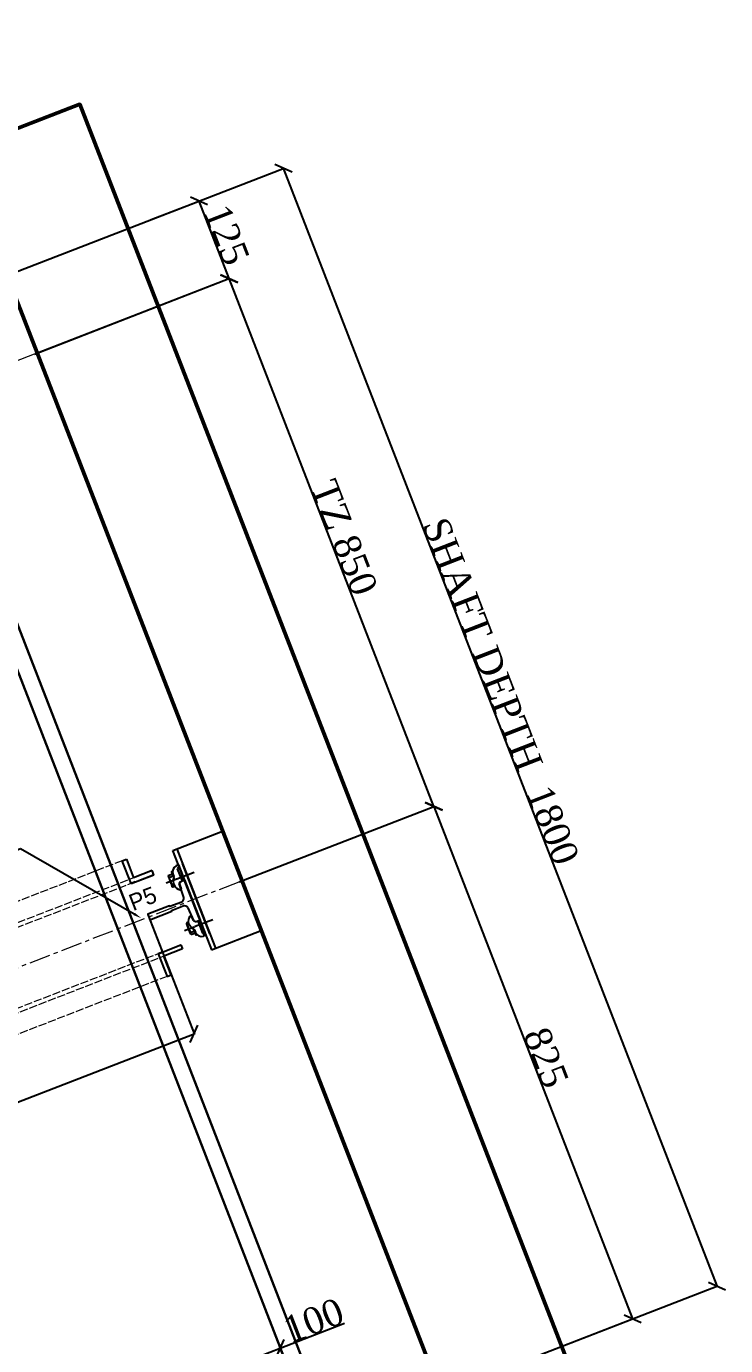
# Model space of a CAD drawing. Header units: millimetres. Extents: x 22640 to 25630, y -77764 to -74410.
# Drawn here: x 24580 to 25630, y -76390 to -74410 of the extents above; entities that cross this region are included whole.
import ezdxf
from ezdxf import colors
from ezdxf.entities.mleader import LeaderData, LeaderLine
from ezdxf.math import Vec2, Vec3

# ---------------------------------------------------------------- set-up
doc = ezdxf.new("R2010")
doc.units = ezdxf.units.MM
doc.linetypes.add('ACAD_ISO02W100', pattern=[15, 12, -3])
doc.linetypes.add('CENTER', pattern=[50.8, 31.75, -6.35, 6.35, -6.35])
for name, color, linetype, lineweight in [('CL', 2, 'CENTER', 0), ('DL', 8, 'ACAD_ISO02W100', 0), ('step&guides', 3, 'Continuous', 30), ('Wall', 1, 'Continuous', 50)]:
    doc.layers.add(name, color=color, linetype=linetype, lineweight=lineweight)
doc.layers.add('PDF_0', color=7, linetype='Continuous')
doc.layers.add('PDF_gide rail', color=7, linetype='Continuous')
doc.styles.add('nassar2', font='cent.shx', dxfattribs={"height": 60})
doc.styles.add('top', font='cent.shx', dxfattribs={"height": 40})
doc.dimstyles.new('top', dxfattribs={"dimtxt": 35, "dimasz": 20, "dimexe": 1.25, "dimexo": 0.625, "dimtad": 1, "dimtxsty": 'top', "dimblk": 'OBLIQUE', "dimcen": 2.5, "dimadec": 0, "dimazin": 0, "dimtfac": 1, "dimtmove": 0, "dimatfit": 3, "dimldrblk": 'OBLIQUE', "dimfxl": 1, "dimarcsym": 0})

# ---------------------------------------------------------------- blocks, each defined once
blk = doc.blocks.new('_Oblique')
at = {"color": 0, "linetype": 'ByBlock', "lineweight": -2}
blk.add_line((-0.5, -0.5), (0.5, 0.5), dxfattribs=at)
blk = doc.blocks.new('*D39')
at = {"color": 0, "lineweight": -2, "transparency": 16777216}
for p, q in [((24149.8, -74523.8), (24410.9, -74422.5)), ((24595.9, -74899.6), (24410.4, -74421.4)), ((24324.1, -74973.1), (24149.4, -74522.6))]:
    blk.add_line(p, q, dxfattribs=at)
at = {"layer": 'Defpoints', "color": 0, "transparency": 16777216}
for p in [(24410.9, -74422.5), (24596.1, -74900.1), (24324.3, -74973.6)]:
    blk.add_point(p, dxfattribs=at)
at = {"color": 0, "lineweight": -2, "transparency": 16777216, "xscale": 20, "yscale": 20, "zscale": 20}
for p, rotation in [((24410.9, -74422.5), 21.1994384195994), ((24149.8, -74523.8), 201.1994384195994)]:
    blk.add_blockref('_Oblique', p, dxfattribs=dict(at, rotation=rotation))
at = {"color": 0, "transparency": 16777216, "insert": (24272.9, -74453.9), "char_height": 40, "attachment_point": 5, "rotation": 21.1994, "style": 'top'}
blk.add_mtext('280', dxfattribs=at)
blk = doc.blocks.new('*D59')
at = {"color": 0, "lineweight": -2, "transparency": 16777216}
for p, q in [((24961.1, -76394.2), (25057.4, -76356.9)), ((24867.9, -76430.4), (24961.1, -76394.2)), ((24969.9, -76417), (24960.6, -76393)), ((24876.7, -76453.2), (24867.4, -76429.2))]:
    blk.add_line(p, q, dxfattribs=at)
at = {"layer": 'Defpoints', "color": 0, "transparency": 16777216}
for p in [(24961.1, -76394.2), (24970.2, -76417.6), (24876.9, -76453.7)]:
    blk.add_point(p, dxfattribs=at)
at = {"color": 0, "lineweight": -2, "transparency": 16777216, "xscale": 20, "yscale": 20, "zscale": 20}
for p, rotation in [((24961.1, -76394.2), 21.1994384195994), ((24867.9, -76430.4), 201.1994384195994)]:
    blk.add_blockref('_Oblique', p, dxfattribs=dict(at, rotation=rotation))
at = {"color": 0, "transparency": 16777216, "insert": (25011.1, -76352.7), "char_height": 40, "attachment_point": 5, "rotation": 21.1994, "style": 'top'}
blk.add_mtext('100', dxfattribs=at)
blk = doc.blocks.new('*D47')
at = {"color": 0, "lineweight": -2, "transparency": 16777216}
for p, q in [((24767, -74699.8), (24840.3, -74671.4)), ((24884.3, -74788.4), (24839.1, -74671.8)), ((24592, -74901.7), (24885.5, -74787.9))]:
    blk.add_line(p, q, dxfattribs=at)
at = {"layer": 'Defpoints', "color": 0, "transparency": 16777216}
for p in [(24839.1, -74671.8), (24766.4, -74700), (24591.5, -74902)]:
    blk.add_point(p, dxfattribs=at)
at = {"color": 0, "lineweight": -2, "transparency": 16777216, "xscale": 20, "yscale": 20, "zscale": 20}
for p, rotation in [((24839.1, -74671.8), 111.1994384197184), ((24884.3, -74788.4), 291.1994384197184)]:
    blk.add_blockref('_Oblique', p, dxfattribs=dict(at, rotation=rotation))
at = {"color": 0, "transparency": 16777216, "insert": (24881, -74722.6), "char_height": 40, "attachment_point": 5, "rotation": 291.1994, "style": 'top'}
blk.add_mtext('125', dxfattribs=at)
blk = doc.blocks.new('*D48')
at = {"color": 0, "lineweight": -2, "transparency": 16777216}
for p, q in [((24899.4, -75694.2), (25192.9, -75580.4)), ((25191.7, -75580.8), (25490, -76350)), ((25202.4, -76461.6), (25491.2, -76349.6))]:
    blk.add_line(p, q, dxfattribs=at)
at = {"layer": 'Defpoints', "color": 0, "transparency": 16777216}
for p in [(24898.8, -75694.4), (25490, -76350), (25201.8, -76461.8)]:
    blk.add_point(p, dxfattribs=at)
at = {"color": 0, "lineweight": -2, "transparency": 16777216, "xscale": 20, "yscale": 20, "zscale": 20}
for p, rotation in [((25191.7, -75580.8), 111.1994384197184), ((25490, -76350), 291.1994384197184)]:
    blk.add_blockref('_Oblique', p, dxfattribs=dict(at, rotation=rotation))
at = {"color": 0, "transparency": 16777216, "insert": (25360.1, -75958), "char_height": 40, "attachment_point": 5, "rotation": 291.1994, "style": 'top'}
blk.add_mtext('825', dxfattribs=at)
blk = doc.blocks.new('*D49')
at = {"color": 0, "lineweight": -2, "transparency": 16777216}
for p, q in [((24596.7, -74899.9), (24885.5, -74787.9)), ((25191.7, -75580.8), (24884.3, -74788.4)), ((24899.4, -75694.2), (25192.9, -75580.4))]:
    blk.add_line(p, q, dxfattribs=at)
at = {"layer": 'Defpoints', "color": 0, "transparency": 16777216}
for p in [(24884.3, -74788.4), (24596.1, -74900.1), (24898.8, -75694.4)]:
    blk.add_point(p, dxfattribs=at)
at = {"color": 0, "lineweight": -2, "transparency": 16777216, "xscale": 20, "yscale": 20, "zscale": 20}
for p, rotation in [((24884.3, -74788.4), 111.1994384197184), ((25191.7, -75580.8), 291.1994384197184)]:
    blk.add_blockref('_Oblique', p, dxfattribs=dict(at, rotation=rotation))
at = {"color": 0, "transparency": 16777216, "insert": (25057.2, -75177.1), "char_height": 40, "attachment_point": 5, "rotation": 291.1994, "style": 'top'}
blk.add_mtext('TZ 850', dxfattribs=at)
blk = doc.blocks.new('*D62')
at = {"color": 0, "lineweight": -2, "transparency": 16777216}
for p, q in [((24762.2, -75743.3), (24832.1, -75923.4)), ((23619.6, -76392.4), (24831.7, -75922.3)), ((23553.5, -76221.7), (23620.1, -76393.5))]:
    blk.add_line(p, q, dxfattribs=at)
at = {"layer": 'Defpoints', "color": 0, "transparency": 16777216}
for p in [(24762, -75742.7), (24831.7, -75922.3), (23553.2, -76221.2)]:
    blk.add_point(p, dxfattribs=at)
at = {"color": 0, "lineweight": -2, "transparency": 16777216, "xscale": 20, "yscale": 20, "zscale": 20}
for p, rotation in [((24831.7, -75922.3), 21.1994384195994), ((23619.6, -76392.4), 201.1994384195994)]:
    blk.add_blockref('_Oblique', p, dxfattribs=dict(at, rotation=rotation))
at = {"color": 0, "transparency": 16777216, "insert": (24218.2, -76138.1), "char_height": 40, "attachment_point": 5, "rotation": 21.1994, "style": 'top'}
blk.add_mtext('DBG 1300', dxfattribs=at)
blk = doc.blocks.new('*D54')
at = {"color": 0, "lineweight": -2, "transparency": 16777216}
for p, q in [((24546.8, -74785.2), (24966.8, -74622.3)), ((25616.6, -76300.9), (24965.7, -74622.7)), ((25197.7, -76463.4), (25617.7, -76300.5))]:
    blk.add_line(p, q, dxfattribs=at)
at = {"layer": 'Defpoints', "color": 0, "transparency": 16777216}
for p in [(24965.7, -74622.7), (24546.2, -74785.4), (25197.2, -76463.6)]:
    blk.add_point(p, dxfattribs=at)
at = {"color": 0, "lineweight": -2, "transparency": 16777216, "xscale": 20, "yscale": 20, "zscale": 20}
for p, rotation in [((24965.7, -74622.7), 111.1994384197184), ((25616.6, -76300.9), 291.1994384197184)]:
    blk.add_blockref('_Oblique', p, dxfattribs=dict(at, rotation=rotation))
at = {"color": 0, "transparency": 16777216, "insert": (25292.3, -75407.8), "char_height": 40, "attachment_point": 5, "rotation": 291.1994, "style": 'top'}
blk.add_mtext('SHAFT DEPTH  1800', dxfattribs=at)

msp = doc.modelspace()

# ---------------------------------------------------------------- linework, layer by layer
for p, q in [((24799.971, -75646.968), (24874.557, -75618.039)), ((24817.148, -75691.253), (24840.653, -75751.855)), ((24762.01, -75742.672), (24765.265, -75751.063)), ((24857.83, -75796.14), (24932.416, -75767.211))]:
    msp.add_line(p, q)
at = {"ltscale": 5, "transparency": 33554666}
for p, q in [((24723.903, -75662.448), (24730.036, -75660.08)), ((24737.058, -75696.518), (24723.903, -75662.448)), ((24730.036, -75660.08), (24740.823, -75688.017)), ((24737.058, -75696.518), (24771.127, -75683.363)), ((24768.76, -75677.231), (24740.823, -75688.017)), ((24771.127, -75683.363), (24768.76, -75677.231)), ((24743.19, -75694.15), (24737.058, -75696.518)), ((24777.959, -75801.971), (24811.988, -75788.712)), ((24784.085, -75799.584), (24777.959, -75801.971)), ((24777.959, -75801.971), (24791.218, -75836)), ((24814.375, -75794.838), (24786.471, -75805.71)), ((24797.343, -75833.614), (24786.471, -75805.71)), ((24811.988, -75788.712), (24814.375, -75794.838)), ((24791.218, -75836), (24797.343, -75833.614))]:
    msp.add_line(p, q, dxfattribs=at)
at = {"layer": 'CL'}
for p, q in [((24591.452, -74901.955), (23109.051, -75476.923)), ((24898.825, -75694.433), (23416.424, -76269.401))]:
    msp.add_line(p, q, dxfattribs=at)
at = {"layer": 'DL'}
for p, q in [((24723.903, -75662.448), (23517.998, -76130.457)), ((24759.633, -75680.755), (23500.989, -76169.29)), ((24771.107, -75683.311), (23503.261, -76175.122)), ((24812.009, -75788.764), (23544.242, -76280.781)), ((24805.259, -75798.389), (23574.493, -76275.988)), ((24791.218, -75836), (23589.528, -76302.365))]:
    msp.add_line(p, q, dxfattribs=at)
at = {"layer": 'PDF_0', "lineweight": 25}
for points in [[(24849.363, -75774.312), (24799.971, -75646.968)], [(24855.416, -75771.965), (24806.024, -75644.62)], [(24814.49, -75666.448), (24855.416, -75771.965)], [(24855.416, -75771.965), (24814.49, -75666.448)], [(24814.49, -75666.448), (24855.416, -75771.965)], [(24814.49, -75666.448), (24863.882, -75793.793)], [(24792.977, -75684.443), (24799.107, -75682.065)], [(24793.022, -75686.434), (24798.529, -75700.63)], [(24799.878, -75682.138), (24801.38, -75686.01)], [(24808.437, -75668.796), (24804.888, -75670.172)], [(24805.713, -75689.526), (24812.166, -75687.023)], [(24805.856, -75669.797), (24805.856, -75669.797)], [(24813.596, -75691.665), (24806.963, -75674.564)], [(24808.148, -75671.877), (24809.438, -75671.377)], [(24808.437, -75668.796), (24849.363, -75774.312)], [(24808.437, -75668.796), (24857.83, -75796.14)], [(24812.811, -75686.772), (24813.457, -75686.522)], [(24814.102, -75686.272), (24820.294, -75683.87)], [(24820.878, -75683.644), (24821.846, -75683.268)], [(24822.682, -75682.944), (24832.018, -75679.323)], [(24789.58, -75695.783), (24796.033, -75693.28)], [(24796.356, -75693.155), (24797.324, -75692.779)], [(24797.647, -75692.654), (24804.1, -75690.151)], [(24801.065, -75697.639), (24798.483, -75698.64)], [(24804.422, -75690.026), (24805.39, -75689.651)], [(24809.857, -75697.648), (24812.111, -75704.483)], [(24810.547, -75694.332), (24811.838, -75693.832), (24813.502, -75693.016)], [(24812.24, -75704.44), (24812.24, -75704.44)], [(24830.957, -75752.048), (24828.013, -75745.481)], [(24828.137, -75745.426), (24828.137, -75745.426)], [(24817.241, -75767.098), (24823.694, -75764.595)], [(24826.087, -75771.681), (24820.581, -75757.485)], [(24824.47, -75757.984), (24821.889, -75758.985)], [(24824.017, -75764.47), (24824.985, -75764.095)], [(24825.307, -75763.97), (24831.76, -75761.467)], [(24832.083, -75761.342), (24833.051, -75760.966)], [(24834.046, -75770.231), (24832.544, -75766.359)], [(24833.374, -75760.841), (24839.827, -75758.338)], [(24837.752, -75753.946), (24844.385, -75771.047)], [(24840.472, -75758.088), (24841.117, -75757.837)], [(24841.763, -75757.587), (24847.954, -75755.186)], [(24848.538, -75754.959), (24849.506, -75754.584)], [(24850.342, -75754.259), (24859.678, -75750.638)], [(24827.396, -75773.182), (24833.526, -75770.804)], [(24849.363, -75774.312), (24845.814, -75775.689)], [(24846.782, -75775.314), (24846.782, -75775.314)], [(24847.072, -75772.232), (24848.362, -75771.731)]]:
    msp.add_lwpolyline(points, dxfattribs=at)
for points in [[(24793.077, -75684.707, 0.42555746), (24794.229, -75687.67), (24800.359, -75685.292)], [(24799.147, -75678.338), (24797.856, -75678.839), (24801.36, -75687.873, 0.19879356), (24801.442, -75686.171)], [(24801.351, -75687.873, 0.4769017), (24810.605, -75705.919, 0.14500939), (24811.486, -75705.846)], [(24802.639, -75700.74), (24799.735, -75701.867, -0.42555746), (24798.583, -75698.904)], [(24831.267, -75765.002, -0.4769017), (24825.932, -75745.437, -0.14500939), (24826.632, -75744.896)], [(24823.542, -75754.632), (24820.638, -75755.758, 0.42555746), (24821.785, -75758.723)], [(24836.068, -75773.53), (24834.777, -75774.031), (24831.273, -75764.996, -0.19879356), (24832.482, -75766.198)], [(24827.291, -75772.919, -0.42555746), (24826.144, -75769.955), (24832.275, -75767.578)]]:
    msp.add_lwpolyline(points, format="xyb", dxfattribs=at)
for centre, radius, start, end in [((24817.874, -75684.994), 23.705, 186.949824, 215.449053), ((24809.186, -75678.998), 9.817, 115.96374, 199.647143), ((24809.018, -75673.866), 2.171, 113.634069, 198.764808), ((24811.917, -75696.427), 2.503, 123.189791, 181.90206), ((24811.044, -75704.818), 1.119, 293.298821, 17.456228), ((24812.54, -75692.27), 1.217, 322.234976, 29.828378), ((24826.999, -75745.953), 1.119, 24.942649, 109.100056), ((24845.41, -75755.987), 23.705, 186.949824, 215.449053), ((24836.564, -75754.211), 1.217, 12.570498, 80.163901), ((24843.037, -75766.273), 9.817, 202.751734, 286.435137), ((24846.373, -75770.177), 2.171, 203.634069, 288.764808)]:
    msp.add_arc(centre, radius, start, end, dxfattribs=at)
at = {"layer": 'PDF_gide rail', "lineweight": 25}
for points in [[(24816.377, -75717.415), (24809.415, -75696.51)], [(24811.824, -75693.826), (24817.148, -75691.253), (24840.653, -75751.855), (24840.653, -75751.855)], [(24834.987, -75753.544), (24840.653, -75751.855), (24817.148, -75691.253), (24817.148, -75691.253)], [(24813.293, -75724.39), (24795.437, -75731.315), (24794.895, -75729.917), (24762.01, -75742.672), (24765.265, -75751.063), (24798.149, -75738.308), (24797.607, -75736.909), (24815.463, -75729.984)], [(24822.443, -75733.055), (24830.957, -75752.048)]]:
    msp.add_lwpolyline(points, dxfattribs=at)
for centre, radius, start, end in [((24813.902, -75697.313), 4.059, 120.790118, 184.7379), ((24808.747, -75718.211), 7.671, 306.34195, 5.956338), ((24816.272, -75737.612), 7.671, 36.442539, 96.056927), ((24834.17, -75749.568), 4.059, 217.660976, 281.608759), ((24834.17, -75749.568), 4.059, 217.660976, 281.608759)]:
    msp.add_arc(centre, radius, start, end, dxfattribs=at)
at = {"layer": 'step&guides'}
for p, q in [((24478.158, -75079.97), (25002.5, -76431.845)), ((24463.89, -75112.319), (24970.152, -76417.577))]:
    msp.add_line(p, q, dxfattribs=at)
at = {"layer": 'Wall'}
for points in [[(25120.308, -76707.927), (25455.946, -76577.745), (24660.392, -74526.625), (22805.061, -75246.24), (23600.615, -77297.36), (23936.253, -77167.178)], [(23863.929, -76980.713), (23710.095, -77040.38), (23059.188, -75362.19), (24550.911, -74783.606), (25201.819, -76461.795), (25047.985, -76521.461)]]:
    msp.add_lwpolyline(points, dxfattribs=at)

# ---------------------------------------------------------------- texts
at = {"linetype": 'ACAD_ISO02W100', "ltscale": 4, "transparency": 33554666, "insert": (24769.131, -75700.125), "char_height": 25, "attachment_point": 3, "rotation": 21.199438}
msp.add_mtext_dynamic_manual_height_columns('P5', width=377.71746, gutter_width=125, heights=[0], dxfattribs=at)

# ---------------------------------------------------------------- dimensions: what is measured, and where the dimension line sits
for base, p1, p2, angle, picture, middle in [((24410.87, -74422.546), (24324.297, -74973.645), (24596.113, -74900.147), 201.199438, '*D39', (24280.344, -74473.173)), ((24839.128, -74671.817), (24591.452, -74901.955), (24766.447, -74700.007), 111.199438, '*D47', (24861.729, -74730.087)), ((25490.036, -76350.006), (24898.825, -75694.433), (25201.819, -76461.795), 111.199438, '*D48', (25340.87, -75965.421)), ((24961.088, -76394.209), (24876.919, -76453.739), (24970.152, -76417.577), 21.199438, '*D59', (25018.543, -76371.924))]:
    dim = msp.add_linear_dim(base=base, p1=p1, p2=p2, angle=angle, dimstyle='top')
    dim.commit()
    dim.dimension.update_dxf_attribs({"geometry": picture, "text_midpoint": middle, "dimtype": 160})
for base, p1, p2, angle, text, picture, middle in [((24965.666, -74622.738), (25197.158, -76463.603), (24546.25, -74785.414), 111.199438, 'SHAFT DEPTH  <>', '*D54', (25273.039, -75415.216)), ((24884.33, -74788.358), (24898.825, -75694.433), (24596.113, -74900.147), 111.199438, 'TZ <>', '*D49', (25038.017, -75184.597)), ((24831.665, -75922.259), (23553.239, -76221.163), (24762.01, -75742.672), 21.199438, 'DBG <>', '*D62', (24225.653, -76157.309))]:
    dim = msp.add_linear_dim(base=base, p1=p1, p2=p2, angle=angle, text=text, dimstyle='top')
    dim.commit()
    dim.dimension.update_dxf_attribs({"geometry": picture, "text_midpoint": middle, "dimtype": 160})

# ---------------------------------------------------------------- leaders
ml = msp.add_multileader_mtext('Standard')
ml.set_content('', color=256, style='nassar2')
ml.set_leader_properties()
ml.build(insert=Vec2(0, 0))
ml.multileader.update_dxf_attribs({"text_left_attachment_type": 6, "text_right_attachment_type": 6, "arrow_head_size": 12})
ctx = ml.context
ctx.base_point, ctx.char_height, ctx.arrow_head_size, ctx.landing_gap_size, ctx.plane_origin, ctx.plane_x_axis, ctx.plane_y_axis = Vec3(24376.243, -75720.361), 60, 12, 0.09, Vec3(24721.548, -75556.623), Vec3(0.93232735, 0.36161543), Vec3(-0.36161543, 0.93232735)
ctx.left_attachment, ctx.right_attachment, ctx.text_align_type = 6, 6, 2
notes = []
notes.append((ctx, [(0, (1, 1, 0), (24571.147, -75644.765), (-0.93232735, -0.36161543), 208.871, [(0, [(24752.33, -75748.49)], 0, [])])]))
ctx.mtext.insert, ctx.mtext.text_direction, ctx.mtext.rotation, ctx.mtext.alignment, ctx.mtext.flow_direction = Vec3(24354.63, -75664.389), Vec3(0.93232735, 0.36161543), 0.37, 3, 5
for ctx, leaders in notes:
    for number, flags, end, landing, length, lines in leaders:
        leader = LeaderData()
        leader.index, (leader.has_last_leader_line, leader.has_dogleg_vector, leader.attachment_direction) = number, flags
        leader.last_leader_point, leader.dogleg_vector, leader.dogleg_length = Vec3(end), Vec3(landing), length
        for number, points, colour, breaks in lines:
            line = LeaderLine()
            line.index, line.vertices, line.color, line.breaks = number, Vec3.list(points), colors.encode_raw_color(colour), breaks
            leader.lines.append(line)
        ctx.leaders.append(leader)

doc.saveas('drawing.dxf')
